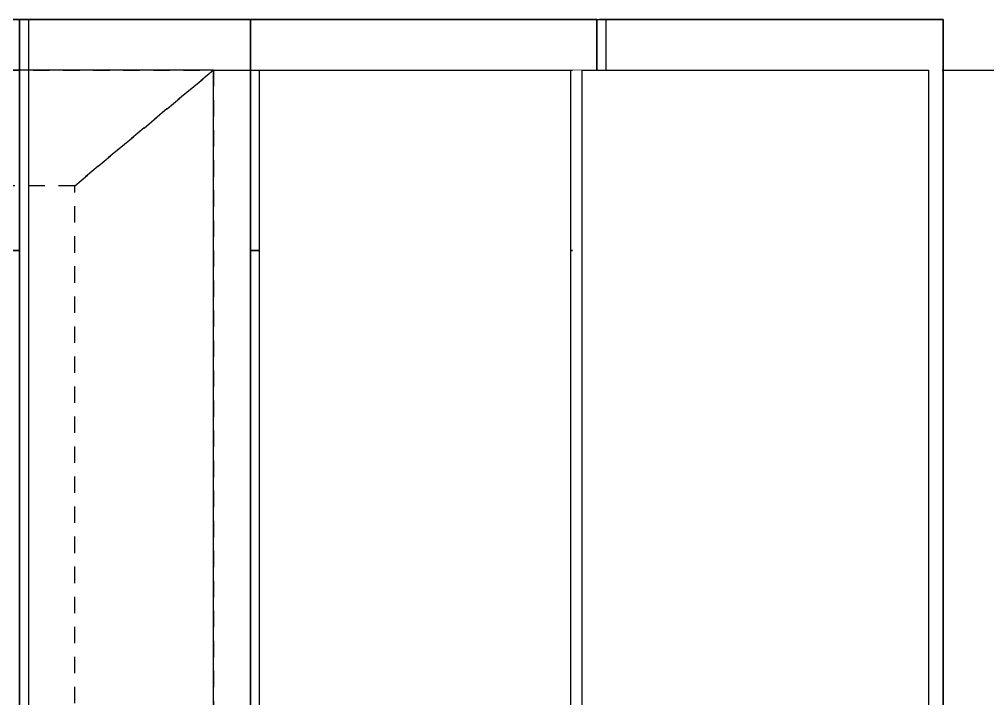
# Model space of a CAD drawing. Header units: millimetres. Extents: x -1379 to 1385823, y -4884429 to 548763.
# Drawn here: x 671562.8 to 671772.4, y -2333497.4 to -2333350.4 of the extents above; entities that cross this region are included whole.
import ezdxf
from ezdxf.xclip import XClip

# ---------------------------------------------------------------- set-up
doc = ezdxf.new("R2010")
doc.units = ezdxf.units.MM
doc.header["$XCLIPFRAME"] = 0
doc.set_wipeout_variables(frame=1)
for name, pattern in [('CENTER', [50.8, 31.75, -6.35, 6.35, -6.35]), ('TA_GL_000.70000', [1.925, 0.7, -0.175, 0.175, -0.175, 0.7]), ('TA_HL_001.00000', [6.5, 3.55, -2.95])]:
    doc.linetypes.add(name, pattern=pattern)
for name, color, linetype in [('000 - 0_SYM_DWG_GRIDLINE_MAIN_COLOR_251', 7, 'Continuous'), ('000 - GRID', 7, 'CENTER'), ('010 - ASPG_EXTR_MAIN_COLOR_2', 7, 'Continuous'), ('010 - ASPG_EXTR_WIPEOUT_', 7, 'Continuous'), ('010 - ASPG_FRAMING_MAIN_COLOR_1', 7, 'Continuous'), ('010 - ASPG_FRAMING_SUB_COLOR_2', 7, 'Continuous'), ('010 - ASPG_FRAMING_WIPEOUT_', 7, 'Continuous')]:
    doc.layers.add(name, color=color, linetype=linetype)
doc.layers.add('000 - CONCRETE_EX_LOUVERS_DEF_SUB', color=7, linetype='Continuous', plot=False)
doc.styles.add('TA', font='', dxfattribs={"height": 4.5})
doc.styles.get('TA').set_extended_font_data('Cordia New')

# ---------------------------------------------------------------- blocks, each defined once
blk = doc.blocks.new('DPA_CP_Entrance Louver Grill Vertical Z - Louver Grill Vertical Z-5247632-IV01 - ELEVATION 4')
at = {"layer": '000 - CONCRETE_EX_LOUVERS_DEF_SUB', "color": 7}
for p, q in [((2315277.73, 111625), (2315227.73, 111625)), ((2315227.73, 111625), (2315277.73, 111625)), ((2315277.73, 111625), (2315227.73, 111625)), ((2315227.73, 111625), (2315277.73, 111625)), ((2315277.73, 111625), (2315277.73, 109825)), ((2315277.73, 109825), (2315277.73, 111625)), ((2315277.73, 111625), (2315277.73, 109825)), ((2315277.73, 109825), (2315277.73, 111625)), ((2315277.73, 111575), (2315277.73, 111625)), ((2315277.73, 111625), (2315352.73, 111625)), ((2315352.73, 111625), (2315277.73, 111625)), ((2315277.73, 111625), (2315277.73, 111575)), ((2315352.73, 111625), (2315352.73, 109825)), ((2315352.73, 109825), (2315352.73, 111625)), ((2315352.73, 111625), (2315354.73, 111625)), ((2315352.73, 111625), (2315352.73, 109825)), ((2315352.73, 109825), (2315352.73, 111625)), ((2315352.73, 111625), (2315352.73, 111575)), ((2315352.73, 111575), (2315352.73, 111625)), ((2315353.33, 111625), (2315427.73, 111625)), ((2315354.73, 111625), (2315353.33, 111625)), ((2315427.73, 111625), (2315353.33, 111625)), ((2315427.73, 111625), (2315354.73, 111625)), ((2315354.73, 111625), (2315427.73, 111625)), ((2315354.73, 109825), (2315354.73, 111625)), ((2315354.73, 109825), (2315354.73, 111625)), ((2315427.73, 111625), (2315427.73, 109825)), ((2315427.73, 111625), (2315427.73, 109825)), ((2315427.73, 109825), (2315427.73, 111625)), ((2315427.73, 109825), (2315427.73, 111625)), ((2315227.73, 109885), (2315227.73, 111575)), ((2315227.73, 109885), (2315227.73, 111575)), ((2315352.73, 111575), (2315277.73, 111575)), ((2315277.73, 111575), (2315352.73, 111575))]:
    blk.add_line(p, q, dxfattribs=at)
blk = doc.blocks.new('GM_Louver Grill Vertical Z1 - Z Profile-5053999-IV01 - ELEVATION 4')
at = {"layer": '000 - CONCRETE_EX_LOUVERS_DEF_SUB', "color": 7, "lineweight": 9}
for p, q in [((2315352.73, 111625), (2315352.73, 109825)), ((2315352.73, 109825), (2315352.73, 111625)), ((2315353.33, 111625), (2315425.73, 111625)), ((2315354.73, 111625), (2315353.33, 111625)), ((2315427.73, 111625), (2315354.73, 111625)), ((2315425.73, 111625), (2315427.73, 111625)), ((2315427.73, 109825), (2315427.73, 111625)), ((2315427.73, 109825), (2315427.73, 111625)), ((2315427.73, 109825), (2315427.73, 111625))]:
    blk.add_line(p, q, dxfattribs=at)
blk = doc.blocks.new('DPA_CP_Entrance Louver Grill Vertical Z - Louver Grill Vertical Z-5053933-IV01 - ELEVATION 4')
at = {"layer": '000 - CONCRETE_EX_LOUVERS_DEF_SUB', "color": 7}
for p, q in [((2315277.73, 111625), (2315227.73, 111625)), ((2315227.73, 111625), (2315277.73, 111625)), ((2315277.73, 111625), (2315227.73, 111625)), ((2315227.73, 111625), (2315277.73, 111625)), ((2315277.73, 111625), (2315277.73, 109825)), ((2315277.73, 109825), (2315277.73, 111625)), ((2315277.73, 111625), (2315277.73, 109825)), ((2315277.73, 109825), (2315277.73, 111625)), ((2315277.73, 111575), (2315277.73, 111625)), ((2315277.73, 111625), (2315352.73, 111625)), ((2315352.73, 111625), (2315277.73, 111625)), ((2315277.73, 111625), (2315277.73, 111575)), ((2315352.73, 111625), (2315352.73, 109825)), ((2315352.73, 109825), (2315352.73, 111625)), ((2315352.73, 111625), (2315352.73, 109825)), ((2315352.73, 109825), (2315352.73, 111625)), ((2315352.73, 111625), (2315352.73, 111575)), ((2315352.73, 111575), (2315352.73, 111625)), ((2315353.33, 111625), (2315427.73, 111625)), ((2315354.73, 111625), (2315353.33, 111625)), ((2315353.33, 111625), (2315354.73, 111625)), ((2315427.73, 111625), (2315353.33, 111625)), ((2315427.73, 111625), (2315354.73, 111625)), ((2315354.73, 111625), (2315427.73, 111625)), ((2315427.73, 111625), (2315427.73, 109825)), ((2315427.73, 111625), (2315427.73, 109825)), ((2315427.73, 109825), (2315427.73, 111625)), ((2315427.73, 109825), (2315427.73, 111625)), ((2315227.73, 109885), (2315227.73, 111575)), ((2315227.73, 109885), (2315227.73, 111575)), ((2315227.73, 109885), (2315227.73, 111575)), ((2315227.73, 109885), (2315227.73, 111575)), ((2315352.73, 111575), (2315277.73, 111575)), ((2315277.73, 111575), (2315352.73, 111575))]:
    blk.add_line(p, q, dxfattribs=at)
blk = doc.blocks.new('DPA_CP_Entrance Louver Grill Vertical Z - Louver Grill Vertical Z-V168-IV01 - ELEVATION 4')
at = {"layer": '000 - CONCRETE_EX_LOUVERS_DEF_SUB', "color": 7}
for p, q in [((2315277.73, 111625), (2315227.73, 111625)), ((2315227.73, 111625), (2315277.73, 111625)), ((2315277.73, 111625), (2315227.73, 111625)), ((2315227.73, 111625), (2315277.73, 111625)), ((2315277.73, 111625), (2315277.73, 109825)), ((2315277.73, 109825), (2315277.73, 111625)), ((2315277.73, 111625), (2315277.73, 109825)), ((2315277.73, 109825), (2315277.73, 111625)), ((2315277.73, 111575), (2315277.73, 111625)), ((2315277.73, 111625), (2315352.73, 111625)), ((2315352.73, 111625), (2315277.73, 111625)), ((2315277.73, 111625), (2315277.73, 111575)), ((2315352.73, 111625), (2315352.73, 109825)), ((2315352.73, 109825), (2315352.73, 111625)), ((2315352.73, 111625), (2315352.73, 109825)), ((2315352.73, 109825), (2315352.73, 111625)), ((2315352.73, 111625), (2315352.73, 111575)), ((2315352.73, 111575), (2315352.73, 111625)), ((2315353.33, 111625), (2315427.73, 111625)), ((2315354.73, 111625), (2315353.33, 111625)), ((2315353.33, 111625), (2315354.73, 111625)), ((2315427.73, 111625), (2315353.33, 111625)), ((2315427.73, 111625), (2315354.73, 111625)), ((2315354.73, 111625), (2315427.73, 111625)), ((2315427.73, 111625), (2315427.73, 109825)), ((2315427.73, 111625), (2315427.73, 109825)), ((2315427.73, 109825), (2315427.73, 111625)), ((2315427.73, 109825), (2315427.73, 111625)), ((2315227.73, 109885), (2315227.73, 111575)), ((2315227.73, 109885), (2315227.73, 111575)), ((2315227.73, 109885), (2315227.73, 111575)), ((2315227.73, 109885), (2315227.73, 111575)), ((2315352.73, 111575), (2315277.73, 111575)), ((2315277.73, 111575), (2315352.73, 111575))]:
    blk.add_line(p, q, dxfattribs=at)
blk = doc.blocks.new('GM_Louver Grill Vertical Z1 - Z Profile-V169-IV01 - ELEVATION 4')
at = {"layer": '000 - CONCRETE_EX_LOUVERS_DEF_SUB', "color": 7, "lineweight": 9}
for p, q in [((2315352.73, 111625), (2315352.73, 109825)), ((2315352.73, 109825), (2315352.73, 111625)), ((2315353.33, 111625), (2315425.73, 111625)), ((2315354.73, 111625), (2315353.33, 111625)), ((2315427.73, 111625), (2315354.73, 111625)), ((2315425.73, 111625), (2315427.73, 111625)), ((2315427.73, 109825), (2315427.73, 111625)), ((2315427.73, 109825), (2315427.73, 111625)), ((2315427.73, 109825), (2315427.73, 111625))]:
    blk.add_line(p, q, dxfattribs=at)
blk = doc.blocks.new('GM_Louver Grill Vertical Z1 - Z Profile-V170-IV01 - ELEVATION 4')
at = {"layer": '000 - CONCRETE_EX_LOUVERS_DEF_SUB', "color": 7, "lineweight": 9}
for p, q in [((2315352.73, 111625), (2315352.73, 109825)), ((2315352.73, 109825), (2315352.73, 111625)), ((2315353.33, 111625), (2315425.73, 111625)), ((2315354.73, 111625), (2315353.33, 111625)), ((2315427.73, 111625), (2315354.73, 111625)), ((2315425.73, 111625), (2315427.73, 111625)), ((2315427.73, 109825), (2315427.73, 111625)), ((2315427.73, 109825), (2315427.73, 111625)), ((2315427.73, 109825), (2315427.73, 111625))]:
    blk.add_line(p, q, dxfattribs=at)
blk = doc.blocks.new('GM_Louver Grill Vertical Z1 - Z Profile-V171-IV01 - ELEVATION 4')
at = {"layer": '000 - CONCRETE_EX_LOUVERS_DEF_SUB', "color": 7, "lineweight": 9}
for p, q in [((2315352.73, 111625), (2315352.73, 109825)), ((2315352.73, 109825), (2315352.73, 111625)), ((2315353.33, 111625), (2315425.73, 111625)), ((2315354.73, 111625), (2315353.33, 111625)), ((2315427.73, 111625), (2315354.73, 111625)), ((2315425.73, 111625), (2315427.73, 111625)), ((2315427.73, 109825), (2315427.73, 111625)), ((2315427.73, 109825), (2315427.73, 111625)), ((2315427.73, 109825), (2315427.73, 111625))]:
    blk.add_line(p, q, dxfattribs=at)
blk = doc.blocks.new('GM_Louver Grill Vertical Z1 - Z Profile-V172-IV01 - ELEVATION 4')
at = {"layer": '000 - CONCRETE_EX_LOUVERS_DEF_SUB', "color": 7, "lineweight": 9}
for p, q in [((2315352.73, 111625), (2315352.73, 109825)), ((2315352.73, 109825), (2315352.73, 111625)), ((2315353.33, 111625), (2315425.73, 111625)), ((2315354.73, 111625), (2315353.33, 111625)), ((2315427.73, 111625), (2315354.73, 111625)), ((2315425.73, 111625), (2315427.73, 111625)), ((2315427.73, 109825), (2315427.73, 111625)), ((2315427.73, 109825), (2315427.73, 111625)), ((2315427.73, 109825), (2315427.73, 111625))]:
    blk.add_line(p, q, dxfattribs=at)
blk = doc.blocks.new('DPA_CP_Entrance Louver Grill Vertical Z - Louver Grill Vertical Z-5243039-IV01 - ELEVATION 4')
at = {"layer": '000 - CONCRETE_EX_LOUVERS_DEF_SUB', "color": 7}
for p, q in [((2315277.73, 111625), (2313909.73, 111625)), ((2315277.73, 111625), (2313909.73, 111625)), ((2315277.73, 111625), (2315227.73, 111625)), ((2315227.73, 111625), (2315277.73, 111625)), ((2315227.73, 111625), (2315277.73, 111625)), ((2315229.73, 111625), (2315227.73, 111625)), ((2315277.73, 111625), (2315229.73, 111625)), ((2315277.73, 111625), (2315277.73, 109825)), ((2315277.73, 109825), (2315277.73, 111625)), ((2315277.73, 109825), (2315277.73, 111625)), ((2315277.73, 109825), (2315277.73, 111625)), ((2315277.73, 111575), (2315277.73, 111625)), ((2315277.73, 111625), (2315277.73, 111575)), ((2313960.23, 111575), (2315227.73, 111575)), ((2315227.73, 111575), (2313960.23, 111575)), ((2315227.73, 109885), (2315227.73, 111575)), ((2315227.73, 109885), (2315227.73, 111575)), ((2315227.73, 111575), (2315227.73, 109885)), ((2315227.73, 109885), (2315227.73, 111575)), ((2315227.73, 109885), (2315227.73, 111575)), ((2315227.73, 109885), (2315227.73, 111575))]:
    blk.add_line(p, q, dxfattribs=at)
blk = doc.blocks.new('GM_Louver Grill Vertical Z1 - Z Profile-V173-IV01 - ELEVATION 4')
at = {"layer": '000 - CONCRETE_EX_LOUVERS_DEF_SUB', "color": 7, "lineweight": 9}
blk.add_line((2315227.73, 109885), (2315227.73, 111575), dxfattribs=at)
blk = doc.blocks.new('DPA_CP_Entrance Louver Grill Vertical Z - Louver Grill Vertical Z-5242974-IV01 - ELEVATION 4')
at = {"layer": '000 - CONCRETE_EX_LOUVERS_DEF_SUB', "color": 7}
for p, q in [((2313910.23, 111625), (2315277.73, 111625)), ((2313910.23, 111625), (2315277.73, 111625)), ((2315227.73, 111625), (2315277.73, 111625)), ((2315277.73, 111625), (2315227.73, 111625)), ((2315227.73, 111625), (2315229.73, 111625)), ((2315277.73, 111625), (2315227.73, 111625)), ((2315227.73, 111625), (2315227.73, 109825)), ((2315227.73, 109825), (2315227.73, 111625)), ((2315229.73, 111625), (2315277.73, 111625)), ((2315229.73, 111625), (2315229.73, 109825)), ((2315229.73, 111625), (2315229.73, 109825)), ((2315277.73, 109825), (2315277.73, 111625)), ((2315277.73, 109825), (2315277.73, 111625)), ((2315277.73, 111625), (2315277.73, 109825)), ((2315277.73, 111625), (2315277.73, 109825)), ((2315277.73, 111575), (2315277.73, 111625)), ((2315277.73, 111625), (2315277.73, 111575)), ((2315227.73, 111575), (2313960.23, 111575)), ((2313960.23, 111575), (2315227.73, 111575)), ((2315227.73, 111575), (2315227.73, 109885)), ((2315227.73, 109885), (2315227.73, 111575)), ((2315227.73, 111575), (2315227.73, 109885)), ((2315227.73, 109885), (2315227.73, 111575))]:
    blk.add_line(p, q, dxfattribs=at)
blk = doc.blocks.new('C-1-IV01_REV00_20260605-145658_ELEVATION_4_EX')
at = {"layer": '000 - CONCRETE_EX_LOUVERS_DEF_SUB', "color": 7}
for name in ['DPA_CP_Entrance Louver Grill Vertical Z - Louver Grill Vertical Z-5243039-IV01 - ELEVATION 4', 'DPA_CP_Entrance Louver Grill Vertical Z - Louver Grill Vertical Z-5242974-IV01 - ELEVATION 4', 'DPA_CP_Entrance Louver Grill Vertical Z - Louver Grill Vertical Z-5247632-IV01 - ELEVATION 4', 'DPA_CP_Entrance Louver Grill Vertical Z - Louver Grill Vertical Z-5053933-IV01 - ELEVATION 4', 'DPA_CP_Entrance Louver Grill Vertical Z - Louver Grill Vertical Z-5053933-IV01 - ELEVATION 4', 'DPA_CP_Entrance Louver Grill Vertical Z - Louver Grill Vertical Z-5053933-IV01 - ELEVATION 4', 'DPA_CP_Entrance Louver Grill Vertical Z - Louver Grill Vertical Z-5053933-IV01 - ELEVATION 4', 'DPA_CP_Entrance Louver Grill Vertical Z - Louver Grill Vertical Z-5053933-IV01 - ELEVATION 4', 'DPA_CP_Entrance Louver Grill Vertical Z - Louver Grill Vertical Z-5053933-IV01 - ELEVATION 4', 'DPA_CP_Entrance Louver Grill Vertical Z - Louver Grill Vertical Z-5053933-IV01 - ELEVATION 4', 'DPA_CP_Entrance Louver Grill Vertical Z - Louver Grill Vertical Z-5053933-IV01 - ELEVATION 4', 'DPA_CP_Entrance Louver Grill Vertical Z - Louver Grill Vertical Z-5053933-IV01 - ELEVATION 4', 'DPA_CP_Entrance Louver Grill Vertical Z - Louver Grill Vertical Z-V168-IV01 - ELEVATION 4', 'GM_Louver Grill Vertical Z1 - Z Profile-5053999-IV01 - ELEVATION 4', 'GM_Louver Grill Vertical Z1 - Z Profile-5053999-IV01 - ELEVATION 4', 'GM_Louver Grill Vertical Z1 - Z Profile-5053999-IV01 - ELEVATION 4', 'GM_Louver Grill Vertical Z1 - Z Profile-5053999-IV01 - ELEVATION 4', 'GM_Louver Grill Vertical Z1 - Z Profile-5053999-IV01 - ELEVATION 4', 'GM_Louver Grill Vertical Z1 - Z Profile-5053999-IV01 - ELEVATION 4', 'GM_Louver Grill Vertical Z1 - Z Profile-5053999-IV01 - ELEVATION 4', 'GM_Louver Grill Vertical Z1 - Z Profile-5053999-IV01 - ELEVATION 4', 'GM_Louver Grill Vertical Z1 - Z Profile-5053999-IV01 - ELEVATION 4', 'GM_Louver Grill Vertical Z1 - Z Profile-5053999-IV01 - ELEVATION 4', 'GM_Louver Grill Vertical Z1 - Z Profile-5053999-IV01 - ELEVATION 4', 'GM_Louver Grill Vertical Z1 - Z Profile-5053999-IV01 - ELEVATION 4', 'GM_Louver Grill Vertical Z1 - Z Profile-5053999-IV01 - ELEVATION 4', 'GM_Louver Grill Vertical Z1 - Z Profile-5053999-IV01 - ELEVATION 4', 'GM_Louver Grill Vertical Z1 - Z Profile-5053999-IV01 - ELEVATION 4', 'GM_Louver Grill Vertical Z1 - Z Profile-5053999-IV01 - ELEVATION 4', 'GM_Louver Grill Vertical Z1 - Z Profile-5053999-IV01 - ELEVATION 4', 'GM_Louver Grill Vertical Z1 - Z Profile-5053999-IV01 - ELEVATION 4', 'GM_Louver Grill Vertical Z1 - Z Profile-5053999-IV01 - ELEVATION 4', 'GM_Louver Grill Vertical Z1 - Z Profile-5053999-IV01 - ELEVATION 4', 'GM_Louver Grill Vertical Z1 - Z Profile-5053999-IV01 - ELEVATION 4', 'GM_Louver Grill Vertical Z1 - Z Profile-5053999-IV01 - ELEVATION 4', 'GM_Louver Grill Vertical Z1 - Z Profile-5053999-IV01 - ELEVATION 4', 'GM_Louver Grill Vertical Z1 - Z Profile-5053999-IV01 - ELEVATION 4', 'GM_Louver Grill Vertical Z1 - Z Profile-5053999-IV01 - ELEVATION 4', 'GM_Louver Grill Vertical Z1 - Z Profile-5053999-IV01 - ELEVATION 4', 'GM_Louver Grill Vertical Z1 - Z Profile-5053999-IV01 - ELEVATION 4', 'GM_Louver Grill Vertical Z1 - Z Profile-5053999-IV01 - ELEVATION 4', 'GM_Louver Grill Vertical Z1 - Z Profile-5053999-IV01 - ELEVATION 4', 'GM_Louver Grill Vertical Z1 - Z Profile-5053999-IV01 - ELEVATION 4', 'GM_Louver Grill Vertical Z1 - Z Profile-5053999-IV01 - ELEVATION 4', 'GM_Louver Grill Vertical Z1 - Z Profile-5053999-IV01 - ELEVATION 4', 'GM_Louver Grill Vertical Z1 - Z Profile-V169-IV01 - ELEVATION 4', 'GM_Louver Grill Vertical Z1 - Z Profile-V169-IV01 - ELEVATION 4', 'GM_Louver Grill Vertical Z1 - Z Profile-V169-IV01 - ELEVATION 4', 'GM_Louver Grill Vertical Z1 - Z Profile-V169-IV01 - ELEVATION 4', 'GM_Louver Grill Vertical Z1 - Z Profile-V169-IV01 - ELEVATION 4', 'GM_Louver Grill Vertical Z1 - Z Profile-V169-IV01 - ELEVATION 4', 'GM_Louver Grill Vertical Z1 - Z Profile-V169-IV01 - ELEVATION 4', 'GM_Louver Grill Vertical Z1 - Z Profile-V169-IV01 - ELEVATION 4', 'GM_Louver Grill Vertical Z1 - Z Profile-V169-IV01 - ELEVATION 4', 'GM_Louver Grill Vertical Z1 - Z Profile-V169-IV01 - ELEVATION 4', 'GM_Louver Grill Vertical Z1 - Z Profile-V169-IV01 - ELEVATION 4', 'GM_Louver Grill Vertical Z1 - Z Profile-V169-IV01 - ELEVATION 4', 'GM_Louver Grill Vertical Z1 - Z Profile-V169-IV01 - ELEVATION 4', 'GM_Louver Grill Vertical Z1 - Z Profile-5053999-IV01 - ELEVATION 4', 'GM_Louver Grill Vertical Z1 - Z Profile-5053999-IV01 - ELEVATION 4', 'GM_Louver Grill Vertical Z1 - Z Profile-5053999-IV01 - ELEVATION 4', 'GM_Louver Grill Vertical Z1 - Z Profile-5053999-IV01 - ELEVATION 4', 'GM_Louver Grill Vertical Z1 - Z Profile-V169-IV01 - ELEVATION 4', 'GM_Louver Grill Vertical Z1 - Z Profile-5053999-IV01 - ELEVATION 4', 'GM_Louver Grill Vertical Z1 - Z Profile-V169-IV01 - ELEVATION 4', 'GM_Louver Grill Vertical Z1 - Z Profile-V169-IV01 - ELEVATION 4', 'GM_Louver Grill Vertical Z1 - Z Profile-V169-IV01 - ELEVATION 4', 'GM_Louver Grill Vertical Z1 - Z Profile-V169-IV01 - ELEVATION 4', 'GM_Louver Grill Vertical Z1 - Z Profile-V169-IV01 - ELEVATION 4', 'GM_Louver Grill Vertical Z1 - Z Profile-V169-IV01 - ELEVATION 4', 'GM_Louver Grill Vertical Z1 - Z Profile-V169-IV01 - ELEVATION 4', 'GM_Louver Grill Vertical Z1 - Z Profile-V169-IV01 - ELEVATION 4', 'GM_Louver Grill Vertical Z1 - Z Profile-V169-IV01 - ELEVATION 4', 'GM_Louver Grill Vertical Z1 - Z Profile-V169-IV01 - ELEVATION 4', 'GM_Louver Grill Vertical Z1 - Z Profile-V169-IV01 - ELEVATION 4', 'GM_Louver Grill Vertical Z1 - Z Profile-V169-IV01 - ELEVATION 4', 'GM_Louver Grill Vertical Z1 - Z Profile-V169-IV01 - ELEVATION 4', 'GM_Louver Grill Vertical Z1 - Z Profile-V169-IV01 - ELEVATION 4', 'GM_Louver Grill Vertical Z1 - Z Profile-V169-IV01 - ELEVATION 4', 'GM_Louver Grill Vertical Z1 - Z Profile-V169-IV01 - ELEVATION 4', 'GM_Louver Grill Vertical Z1 - Z Profile-V169-IV01 - ELEVATION 4', 'GM_Louver Grill Vertical Z1 - Z Profile-V169-IV01 - ELEVATION 4', 'GM_Louver Grill Vertical Z1 - Z Profile-V169-IV01 - ELEVATION 4', 'GM_Louver Grill Vertical Z1 - Z Profile-V169-IV01 - ELEVATION 4', 'GM_Louver Grill Vertical Z1 - Z Profile-V169-IV01 - ELEVATION 4', 'GM_Louver Grill Vertical Z1 - Z Profile-V169-IV01 - ELEVATION 4', 'GM_Louver Grill Vertical Z1 - Z Profile-V169-IV01 - ELEVATION 4', 'GM_Louver Grill Vertical Z1 - Z Profile-V169-IV01 - ELEVATION 4', 'GM_Louver Grill Vertical Z1 - Z Profile-V169-IV01 - ELEVATION 4', 'GM_Louver Grill Vertical Z1 - Z Profile-V169-IV01 - ELEVATION 4', 'GM_Louver Grill Vertical Z1 - Z Profile-V169-IV01 - ELEVATION 4', 'GM_Louver Grill Vertical Z1 - Z Profile-V169-IV01 - ELEVATION 4', 'GM_Louver Grill Vertical Z1 - Z Profile-V169-IV01 - ELEVATION 4', 'GM_Louver Grill Vertical Z1 - Z Profile-V169-IV01 - ELEVATION 4', 'GM_Louver Grill Vertical Z1 - Z Profile-V169-IV01 - ELEVATION 4', 'GM_Louver Grill Vertical Z1 - Z Profile-V169-IV01 - ELEVATION 4', 'GM_Louver Grill Vertical Z1 - Z Profile-V169-IV01 - ELEVATION 4', 'GM_Louver Grill Vertical Z1 - Z Profile-V169-IV01 - ELEVATION 4', 'GM_Louver Grill Vertical Z1 - Z Profile-V169-IV01 - ELEVATION 4', 'GM_Louver Grill Vertical Z1 - Z Profile-V169-IV01 - ELEVATION 4', 'GM_Louver Grill Vertical Z1 - Z Profile-V169-IV01 - ELEVATION 4', 'GM_Louver Grill Vertical Z1 - Z Profile-V169-IV01 - ELEVATION 4', 'GM_Louver Grill Vertical Z1 - Z Profile-V170-IV01 - ELEVATION 4', 'GM_Louver Grill Vertical Z1 - Z Profile-V170-IV01 - ELEVATION 4', 'GM_Louver Grill Vertical Z1 - Z Profile-V170-IV01 - ELEVATION 4', 'GM_Louver Grill Vertical Z1 - Z Profile-V170-IV01 - ELEVATION 4', 'GM_Louver Grill Vertical Z1 - Z Profile-V170-IV01 - ELEVATION 4', 'GM_Louver Grill Vertical Z1 - Z Profile-V170-IV01 - ELEVATION 4', 'GM_Louver Grill Vertical Z1 - Z Profile-V170-IV01 - ELEVATION 4', 'GM_Louver Grill Vertical Z1 - Z Profile-V170-IV01 - ELEVATION 4', 'GM_Louver Grill Vertical Z1 - Z Profile-V170-IV01 - ELEVATION 4', 'GM_Louver Grill Vertical Z1 - Z Profile-V170-IV01 - ELEVATION 4', 'GM_Louver Grill Vertical Z1 - Z Profile-V170-IV01 - ELEVATION 4', 'GM_Louver Grill Vertical Z1 - Z Profile-V170-IV01 - ELEVATION 4', 'GM_Louver Grill Vertical Z1 - Z Profile-V170-IV01 - ELEVATION 4', 'GM_Louver Grill Vertical Z1 - Z Profile-V170-IV01 - ELEVATION 4', 'GM_Louver Grill Vertical Z1 - Z Profile-V170-IV01 - ELEVATION 4', 'GM_Louver Grill Vertical Z1 - Z Profile-V170-IV01 - ELEVATION 4', 'GM_Louver Grill Vertical Z1 - Z Profile-V170-IV01 - ELEVATION 4', 'GM_Louver Grill Vertical Z1 - Z Profile-V170-IV01 - ELEVATION 4', 'GM_Louver Grill Vertical Z1 - Z Profile-V170-IV01 - ELEVATION 4', 'GM_Louver Grill Vertical Z1 - Z Profile-V170-IV01 - ELEVATION 4', 'GM_Louver Grill Vertical Z1 - Z Profile-V170-IV01 - ELEVATION 4', 'GM_Louver Grill Vertical Z1 - Z Profile-V170-IV01 - ELEVATION 4', 'GM_Louver Grill Vertical Z1 - Z Profile-V170-IV01 - ELEVATION 4', 'GM_Louver Grill Vertical Z1 - Z Profile-V170-IV01 - ELEVATION 4', 'GM_Louver Grill Vertical Z1 - Z Profile-V170-IV01 - ELEVATION 4', 'GM_Louver Grill Vertical Z1 - Z Profile-V170-IV01 - ELEVATION 4', 'GM_Louver Grill Vertical Z1 - Z Profile-V170-IV01 - ELEVATION 4', 'GM_Louver Grill Vertical Z1 - Z Profile-V170-IV01 - ELEVATION 4', 'GM_Louver Grill Vertical Z1 - Z Profile-V170-IV01 - ELEVATION 4', 'GM_Louver Grill Vertical Z1 - Z Profile-V170-IV01 - ELEVATION 4', 'GM_Louver Grill Vertical Z1 - Z Profile-V170-IV01 - ELEVATION 4', 'GM_Louver Grill Vertical Z1 - Z Profile-V170-IV01 - ELEVATION 4', 'GM_Louver Grill Vertical Z1 - Z Profile-V170-IV01 - ELEVATION 4', 'GM_Louver Grill Vertical Z1 - Z Profile-V170-IV01 - ELEVATION 4', 'GM_Louver Grill Vertical Z1 - Z Profile-V170-IV01 - ELEVATION 4', 'GM_Louver Grill Vertical Z1 - Z Profile-V170-IV01 - ELEVATION 4', 'GM_Louver Grill Vertical Z1 - Z Profile-V170-IV01 - ELEVATION 4', 'GM_Louver Grill Vertical Z1 - Z Profile-V170-IV01 - ELEVATION 4', 'GM_Louver Grill Vertical Z1 - Z Profile-V171-IV01 - ELEVATION 4', 'GM_Louver Grill Vertical Z1 - Z Profile-V171-IV01 - ELEVATION 4', 'GM_Louver Grill Vertical Z1 - Z Profile-V171-IV01 - ELEVATION 4', 'GM_Louver Grill Vertical Z1 - Z Profile-V171-IV01 - ELEVATION 4', 'GM_Louver Grill Vertical Z1 - Z Profile-V170-IV01 - ELEVATION 4', 'GM_Louver Grill Vertical Z1 - Z Profile-V170-IV01 - ELEVATION 4', 'GM_Louver Grill Vertical Z1 - Z Profile-V170-IV01 - ELEVATION 4', 'GM_Louver Grill Vertical Z1 - Z Profile-V170-IV01 - ELEVATION 4', 'GM_Louver Grill Vertical Z1 - Z Profile-V170-IV01 - ELEVATION 4', 'GM_Louver Grill Vertical Z1 - Z Profile-V170-IV01 - ELEVATION 4', 'GM_Louver Grill Vertical Z1 - Z Profile-V170-IV01 - ELEVATION 4', 'GM_Louver Grill Vertical Z1 - Z Profile-V170-IV01 - ELEVATION 4', 'GM_Louver Grill Vertical Z1 - Z Profile-V170-IV01 - ELEVATION 4', 'GM_Louver Grill Vertical Z1 - Z Profile-V170-IV01 - ELEVATION 4', 'GM_Louver Grill Vertical Z1 - Z Profile-V170-IV01 - ELEVATION 4', 'GM_Louver Grill Vertical Z1 - Z Profile-V170-IV01 - ELEVATION 4', 'GM_Louver Grill Vertical Z1 - Z Profile-V170-IV01 - ELEVATION 4', 'GM_Louver Grill Vertical Z1 - Z Profile-V171-IV01 - ELEVATION 4', 'GM_Louver Grill Vertical Z1 - Z Profile-V170-IV01 - ELEVATION 4', 'GM_Louver Grill Vertical Z1 - Z Profile-V171-IV01 - ELEVATION 4', 'GM_Louver Grill Vertical Z1 - Z Profile-V171-IV01 - ELEVATION 4', 'GM_Louver Grill Vertical Z1 - Z Profile-V171-IV01 - ELEVATION 4', 'GM_Louver Grill Vertical Z1 - Z Profile-V171-IV01 - ELEVATION 4', 'GM_Louver Grill Vertical Z1 - Z Profile-V171-IV01 - ELEVATION 4', 'GM_Louver Grill Vertical Z1 - Z Profile-V171-IV01 - ELEVATION 4', 'GM_Louver Grill Vertical Z1 - Z Profile-V171-IV01 - ELEVATION 4', 'GM_Louver Grill Vertical Z1 - Z Profile-V171-IV01 - ELEVATION 4', 'GM_Louver Grill Vertical Z1 - Z Profile-V171-IV01 - ELEVATION 4', 'GM_Louver Grill Vertical Z1 - Z Profile-V171-IV01 - ELEVATION 4', 'GM_Louver Grill Vertical Z1 - Z Profile-V171-IV01 - ELEVATION 4', 'GM_Louver Grill Vertical Z1 - Z Profile-V171-IV01 - ELEVATION 4', 'GM_Louver Grill Vertical Z1 - Z Profile-V171-IV01 - ELEVATION 4', 'GM_Louver Grill Vertical Z1 - Z Profile-V171-IV01 - ELEVATION 4', 'GM_Louver Grill Vertical Z1 - Z Profile-V171-IV01 - ELEVATION 4', 'GM_Louver Grill Vertical Z1 - Z Profile-V171-IV01 - ELEVATION 4', 'GM_Louver Grill Vertical Z1 - Z Profile-V171-IV01 - ELEVATION 4', 'GM_Louver Grill Vertical Z1 - Z Profile-V171-IV01 - ELEVATION 4', 'GM_Louver Grill Vertical Z1 - Z Profile-V171-IV01 - ELEVATION 4', 'GM_Louver Grill Vertical Z1 - Z Profile-V172-IV01 - ELEVATION 4', 'GM_Louver Grill Vertical Z1 - Z Profile-V172-IV01 - ELEVATION 4', 'GM_Louver Grill Vertical Z1 - Z Profile-V172-IV01 - ELEVATION 4', 'GM_Louver Grill Vertical Z1 - Z Profile-V172-IV01 - ELEVATION 4', 'GM_Louver Grill Vertical Z1 - Z Profile-V172-IV01 - ELEVATION 4', 'GM_Louver Grill Vertical Z1 - Z Profile-V172-IV01 - ELEVATION 4', 'GM_Louver Grill Vertical Z1 - Z Profile-V172-IV01 - ELEVATION 4', 'GM_Louver Grill Vertical Z1 - Z Profile-V172-IV01 - ELEVATION 4', 'GM_Louver Grill Vertical Z1 - Z Profile-V172-IV01 - ELEVATION 4', 'GM_Louver Grill Vertical Z1 - Z Profile-V172-IV01 - ELEVATION 4', 'GM_Louver Grill Vertical Z1 - Z Profile-V172-IV01 - ELEVATION 4', 'GM_Louver Grill Vertical Z1 - Z Profile-V172-IV01 - ELEVATION 4', 'GM_Louver Grill Vertical Z1 - Z Profile-V172-IV01 - ELEVATION 4', 'GM_Louver Grill Vertical Z1 - Z Profile-V172-IV01 - ELEVATION 4', 'GM_Louver Grill Vertical Z1 - Z Profile-V172-IV01 - ELEVATION 4', 'GM_Louver Grill Vertical Z1 - Z Profile-V172-IV01 - ELEVATION 4', 'GM_Louver Grill Vertical Z1 - Z Profile-V172-IV01 - ELEVATION 4', 'GM_Louver Grill Vertical Z1 - Z Profile-V172-IV01 - ELEVATION 4', 'GM_Louver Grill Vertical Z1 - Z Profile-V172-IV01 - ELEVATION 4', 'GM_Louver Grill Vertical Z1 - Z Profile-V172-IV01 - ELEVATION 4', 'GM_Louver Grill Vertical Z1 - Z Profile-V172-IV01 - ELEVATION 4', 'GM_Louver Grill Vertical Z1 - Z Profile-V172-IV01 - ELEVATION 4', 'GM_Louver Grill Vertical Z1 - Z Profile-V172-IV01 - ELEVATION 4', 'GM_Louver Grill Vertical Z1 - Z Profile-V172-IV01 - ELEVATION 4', 'GM_Louver Grill Vertical Z1 - Z Profile-V172-IV01 - ELEVATION 4', 'GM_Louver Grill Vertical Z1 - Z Profile-V172-IV01 - ELEVATION 4', 'GM_Louver Grill Vertical Z1 - Z Profile-V172-IV01 - ELEVATION 4', 'GM_Louver Grill Vertical Z1 - Z Profile-V172-IV01 - ELEVATION 4', 'GM_Louver Grill Vertical Z1 - Z Profile-V172-IV01 - ELEVATION 4', 'GM_Louver Grill Vertical Z1 - Z Profile-5053999-IV01 - ELEVATION 4', 'GM_Louver Grill Vertical Z1 - Z Profile-V172-IV01 - ELEVATION 4', 'GM_Louver Grill Vertical Z1 - Z Profile-V172-IV01 - ELEVATION 4', 'GM_Louver Grill Vertical Z1 - Z Profile-V172-IV01 - ELEVATION 4', 'GM_Louver Grill Vertical Z1 - Z Profile-V172-IV01 - ELEVATION 4', 'GM_Louver Grill Vertical Z1 - Z Profile-V173-IV01 - ELEVATION 4']:
    blk.add_blockref(name, (-2299332.73, 0), dxfattribs=at)
blk = doc.blocks.new('*U1841')
at = {"layer": '000 - 0_SYM_DWG_GRIDLINE_MAIN_COLOR_251', "color": 7, "linetype": 'ByBlock', "ltscale": 5}
blk.add_line((20, 0), (-470.6, 0), dxfattribs=at)
at = {"color": 7, "style": 'TA', "flags": 1}
blk.add_attdef('LOCATION', (6, -6), '', height=4.5, rotation=270, dxfattribs=at)
blk = doc.blocks.new('C-1-IV01_REV00_20260614-165118_ELEVATION_4_DIMS')
at = {"layer": '000 - GRID', "color": 7, "linetype": 'TA_GL_000.70000', "xscale": 50, "yscale": 50, "zscale": 50, "rotation": 180}
blk.add_blockref('*U1841', (-6399, 111614), dxfattribs=at)
blk = doc.blocks.new('*U2534')
at = {"color": 7}
blk.add_wipeout([(50, 0), (1360, 0), (1360, 1780), (50, 1780)], dxfattribs=at).dxf.layer = '010 - ASPG_EXTR_WIPEOUT_'
at = {"layer": '010 - ASPG_FRAMING_SUB_COLOR_2', "color": 7}
blk.add_lwpolyline([(50, 0), (1360, 0), (1360, 1780), (50, 1780)], close=True, dxfattribs=at)
blk = doc.blocks.new('*U2536')
at = {"color": 7}
blk.add_wipeout([(1780, 67.8), (1780, 144.8), (0, 144.8), (0, 67.8)], dxfattribs=at).dxf.layer = '010 - ASPG_EXTR_WIPEOUT_'
at = {"layer": '010 - ASPG_EXTR_MAIN_COLOR_2', "color": 7}
blk.add_lwpolyline([(1780, 69.8), (1780, 144.8), (0, 144.8), (0, 69.8)], close=True, dxfattribs=at)
blk = doc.blocks.new('*U2537')
at = {"layer": '010 - ASPG_FRAMING_MAIN_COLOR_1', "color": 7, "linetype": 'ByBlock'}
for points in [[(890, 1300), (0, 1300), (25, 1270), (865, 1270)], [(890, 0), (890, 1300), (865, 1270), (865, 30), (890, 0)]]:
    blk.add_lwpolyline(points, close=True, dxfattribs=at)
blk = doc.blocks.new('*U2539')
at = {"color": 7}
blk.add_wipeout([(0, 0), (890, 0), (890, 67.3), (0, 67.3)], dxfattribs=at).dxf.layer = '010 - ASPG_FRAMING_WIPEOUT_'
at = {"layer": '010 - ASPG_FRAMING_SUB_COLOR_2', "color": 7}
blk.add_lwpolyline([(0, 0), (890, 0), (890, 67.3), (0, 67.3)], close=True, dxfattribs=at)

msp = doc.modelspace()

# ---------------------------------------------------------------- block references
at = {"color": 7}
msp.add_blockref('C-1-IV01_REV00_20260614-165118_ELEVATION_4_DIMS', (655667.78, -2444975.37), dxfattribs=at)

# ---------------------------------------------------------------- next in the draw order: block references
msp.add_blockref('*U2534', (670244.78, -2335141.37), dxfattribs=at)

# ---------------------------------------------------------------- next in the draw order: block references
ref = msp.add_blockref('C-1-IV01_REV00_20260605-145658_ELEVATION_4_EX', (655667.78, -2444975.37), dxfattribs=at)
XClip(ref).set_block_clipping_path([(-1731.8749551864, 99504.3722498701), (18667.8333906819, 116111.7620017761)])
at = {"color": 7, "linetype": 'TA_HL_001.00000', "yscale": -1, "rotation": 90}
msp.add_blockref('*U2537', (670304.78, -2334251.37), dxfattribs=at)

# ---------------------------------------------------------------- next in the draw order: block references
msp.add_blockref('*U2536', (671614.78, -2335141.37), dxfattribs=at)

# ---------------------------------------------------------------- next in the draw order: block references
msp.add_blockref('*U2539', (671614.78, -2334251.37), dxfattribs=at)

doc.saveas('drawing.dxf')
